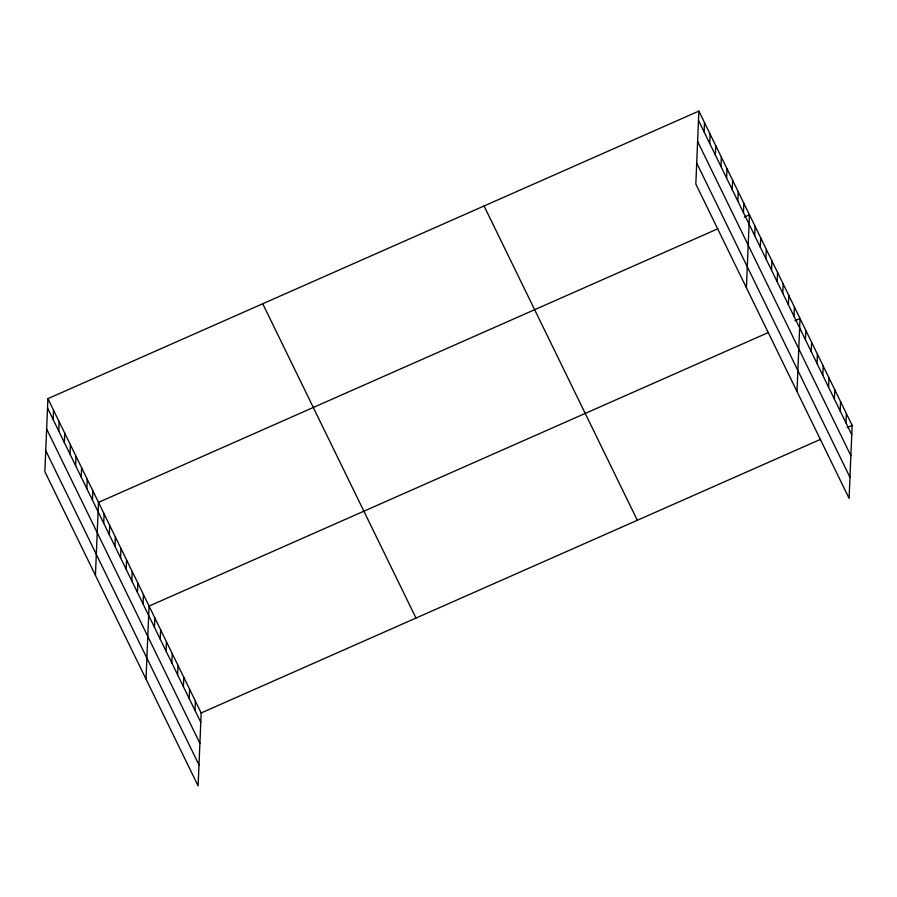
<?xml version="1.0" encoding="UTF-8"?>
<svg xmlns="http://www.w3.org/2000/svg" width="897" height="897" viewBox="0 0 897 897"><rect width="100%" height="100%" fill="white"/><g stroke="black" fill="none" stroke-linecap="round" stroke-linejoin="round"><path stroke-width="1.35" d="M47.911 398.649L44.85 471.609L198.114 785.918L201.175 712.958L47.911 398.649L698.886 111.082L852.15 425.391L849.089 498.351L695.825 184.042L698.886 111.082M53.136 419.516L53.528 410.176M58.754 431.042L59.146 421.702M64.371 442.557L64.763 433.229M70 454.084L70.392 444.744M75.617 465.61L76.01 456.27M81.235 477.137L81.627 467.797M86.852 488.663L87.244 479.323M92.469 500.19L92.862 490.85M95.43 575.336L98.491 502.376L717.869 228.757M103.716 523.231L104.108 513.891M109.333 534.758L109.726 525.418M114.951 546.284L115.343 536.944M120.579 557.811L120.96 548.471M126.197 569.337L126.589 559.997M131.814 580.852L132.207 571.524M137.432 592.379L137.824 583.039M143.049 603.905L143.442 594.565M146.009 679.051L149.059 606.092L768.449 332.484M154.463 627.306L154.856 617.966M160.249 639.18L160.641 629.84M166.046 651.054L166.438 641.714M171.832 662.928L172.224 653.588M177.617 674.802L178.01 665.462M183.414 686.676L183.807 677.336M189.2 698.55L189.592 689.21M194.997 710.424L195.389 701.084M704.111 131.937L704.504 122.609M709.729 143.464L710.121 134.135M715.346 154.99L715.739 145.65M720.975 166.517L721.367 157.177M726.592 178.043L726.985 168.703M732.21 189.57L732.602 180.23M737.827 201.085L738.22 191.756M743.456 212.611L743.837 203.283M746.405 287.769L749.466 214.798L744.409 217.04M754.691 235.664L755.083 226.324M760.308 247.191L760.701 237.851M765.926 258.717L766.318 249.377M771.555 270.232L771.936 260.904M777.172 281.759L777.564 272.43M782.789 293.285L783.182 283.945M788.407 304.812L788.799 295.472M794.024 316.338L794.417 306.998M796.985 391.484L800.034 318.525L794.989 320.756M805.439 339.739L805.831 330.399M811.224 351.613L811.617 342.273M817.021 363.487L817.414 354.147M822.807 375.35L823.199 366.021M828.604 387.224L828.985 377.895M834.389 399.098L834.782 389.769M840.175 410.972L840.567 401.643M845.972 422.846L846.364 413.517M201.175 712.958L820.553 439.339M847.093 427.622L852.15 425.391M698.494 120.422L851.758 434.72M697.608 141.412L850.883 455.721M696.711 163.041L849.975 477.35M484.066 205.974L637.33 520.282M262.731 303.758L415.995 618.055M47.519 407.989L200.782 722.298M46.633 428.979L199.908 743.288M45.725 450.619L198.999 764.928"/></g></svg>
